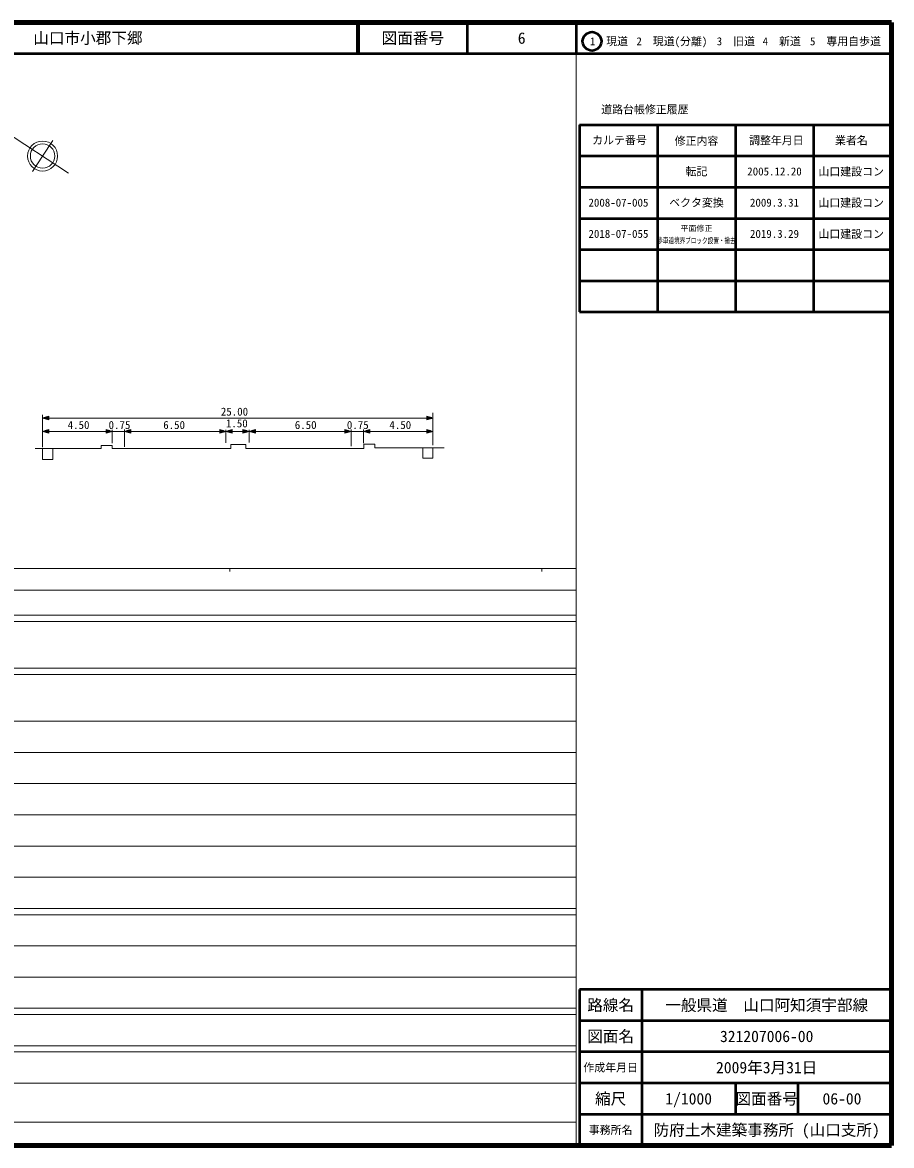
# Model space of a CAD drawing. Units: millimetres, scale not verified. Extents: x 40000 to 680000, y 20000 to 380000.
# Drawn here: x 401550 to 680000, y 20000 to 380000 of the extents above; entities that cross this region are included whole.
import ezdxf
from ezdxf.enums import TextEntityAlignment as Align

# ---------------------------------------------------------------- set-up
doc = ezdxf.new("R2010")
doc.units = ezdxf.units.MM
doc.header["$LTSCALE"] = 1000
for name, color, linetype, lineweight in [('M-BGD', 7, 'Continuous', 13), ('M-BMK-SRVR', 3, 'Continuous', 13), ('M-TTL', 2, 'Continuous', 140), ('M-TTL-BAND', 7, 'Continuous', 13), ('M-TTL-FRAM', 2, 'Continuous', 50), ('M-TTL-LINE', 7, 'Continuous', 50)]:
    doc.layers.add(name, color=color, linetype=linetype, lineweight=lineweight)
doc.layers.add('M-TTL-TXT', color=7, linetype='Continuous')
doc.styles.add('ＭＳ ゴシック', font='')
doc.styles.get('ＭＳ ゴシック').set_extended_font_data('MS Gothic')

msp = doc.modelspace()

# ---------------------------------------------------------------- linework, layer by layer
at = {"layer": 'M-BGD'}
for p, q in [((407989, 243864), (407989, 254226)), ((407989, 253200), (409989, 253800)), ((407989, 253200), (409989, 252600)), ((407989, 253200), (409989, 253200)), ((409989, 253320), (408389, 253320)), ((409989, 253080), (408389, 253080)), ((408789, 253440), (409989, 253440)), ((408789, 252960), (409989, 252960)), ((409989, 253560), (409189, 253560)), ((409989, 252840), (409189, 252840)), ((409589, 253680), (409989, 253680)), ((409589, 252720), (409989, 252720)), ((409989, 252600), (409989, 253800)), ((409989, 253200), (531083, 253200)), ((533083, 253200), (531083, 253800)), ((531083, 253800), (531083, 252600)), ((531483, 253680), (531083, 253680)), ((531083, 253560), (531883, 253560)), ((532283, 253440), (531083, 253440)), ((531083, 253320), (532683, 253320)), ((533083, 253200), (531083, 252600)), ((533083, 253200), (531083, 253200)), ((531083, 253080), (532683, 253080)), ((532283, 252960), (531083, 252960)), ((531083, 252840), (531883, 252840)), ((531483, 252720), (531083, 252720)), ((533083, 244510), (533083, 254850)), ((407989, 248923), (409989, 249523)), ((407989, 248923), (409989, 248323)), ((407989, 248923), (409989, 248923)), ((409989, 249043), (408389, 249043)), ((409989, 248803), (408389, 248803)), ((408789, 249163), (409989, 249163)), ((408789, 248683), (409989, 248683)), ((409989, 249283), (409189, 249283)), ((409989, 248563), (409189, 248563)), ((409589, 249403), (409989, 249403)), ((409589, 248443), (409989, 248443)), ((409989, 248323), (409989, 249523)), ((428336, 248923), (409989, 248923)), ((430336, 248923), (428336, 249523)), ((428336, 249523), (428336, 248323)), ((428736, 249403), (428336, 249403)), ((428336, 249283), (429136, 249283)), ((429536, 249163), (428336, 249163)), ((428336, 249043), (429936, 249043)), ((430336, 248923), (428336, 248323)), ((430336, 248923), (428336, 248923)), ((428336, 248803), (429936, 248803)), ((429536, 248683), (428336, 248683)), ((428336, 248563), (429136, 248563)), ((428736, 248443), (428336, 248443)), ((430336, 245112), (430336, 249469)), ((434234, 248923), (430336, 248923)), ((434234, 248923), (436234, 249523)), ((434234, 249498), (434234, 244009)), ((434234, 248923), (436234, 248323)), ((434234, 248923), (436234, 248923)), ((436234, 249043), (434634, 249043)), ((436234, 248803), (434634, 248803)), ((435034, 249163), (436234, 249163)), ((435034, 248683), (436234, 248683)), ((436234, 249283), (435434, 249283)), ((436234, 248563), (435434, 248563)), ((435834, 249403), (436234, 249403)), ((435834, 248443), (436234, 248443)), ((436234, 248323), (436234, 249523)), ((464738, 248923), (436234, 248923)), ((466738, 248923), (464738, 249523)), ((464738, 249523), (464738, 248323)), ((465138, 249403), (464738, 249403)), ((464738, 249283), (465538, 249283)), ((465938, 249163), (464738, 249163)), ((464738, 249043), (466338, 249043)), ((466738, 248923), (464738, 248323)), ((466738, 248923), (464738, 248923)), ((464738, 248803), (466338, 248803)), ((465938, 248683), (464738, 248683)), ((464738, 248563), (465538, 248563)), ((465138, 248443), (464738, 248443)), ((466738, 248923), (468738, 249523)), ((466738, 249439), (466738, 245240)), ((466738, 248923), (468738, 248323)), ((466738, 248923), (468738, 248923)), ((468738, 249043), (467138, 249043)), ((468738, 248803), (467138, 248803)), ((467538, 249163), (468738, 249163)), ((467538, 248683), (468738, 248683)), ((468738, 249283), (467938, 249283)), ((468738, 248563), (467938, 248563)), ((468338, 249403), (468738, 249403)), ((468338, 248443), (468738, 248443)), ((468738, 248323), (468738, 249523)), ((472205, 248923), (468738, 248923)), ((474205, 248923), (472205, 249523)), ((472205, 249523), (472205, 248323)), ((472605, 249403), (472205, 249403)), ((472205, 249283), (473005, 249283)), ((473405, 249163), (472205, 249163)), ((472205, 249043), (473805, 249043)), ((474205, 248923), (472205, 248323)), ((474205, 248923), (472205, 248923)), ((472205, 248803), (473805, 248803)), ((473405, 248683), (472205, 248683)), ((472205, 248563), (473005, 248563)), ((472605, 248443), (472205, 248443)), ((474205, 248923), (476205, 249523)), ((474205, 249439), (474205, 245326)), ((474205, 248923), (476205, 248323)), ((474205, 248923), (476205, 248923)), ((476205, 249043), (474605, 249043)), ((476205, 248803), (474605, 248803)), ((475005, 249163), (476205, 249163)), ((475005, 248683), (476205, 248683)), ((476205, 249283), (475405, 249283)), ((476205, 248563), (475405, 248563)), ((475805, 249403), (476205, 249403)), ((475805, 248443), (476205, 248443)), ((476205, 248323), (476205, 249523)), ((504820, 248923), (476205, 248923)), ((506820, 248923), (504820, 249523)), ((504820, 249523), (504820, 248323)), ((505220, 249403), (504820, 249403)), ((504820, 249283), (505620, 249283)), ((506020, 249163), (504820, 249163)), ((504820, 249043), (506420, 249043)), ((506820, 248923), (504820, 248323)), ((506820, 248923), (504820, 248923)), ((504820, 248803), (506420, 248803)), ((506020, 248683), (504820, 248683)), ((504820, 248563), (505620, 248563)), ((505220, 248443), (504820, 248443)), ((506820, 249492), (506820, 244189)), ((510861, 248923), (506820, 248923)), ((510861, 248923), (512861, 249523)), ((510861, 245192), (510861, 249520)), ((510861, 248923), (512861, 248323)), ((510861, 248923), (512861, 248923)), ((512861, 249043), (511261, 249043)), ((512861, 248803), (511261, 248803)), ((511661, 249163), (512861, 249163)), ((511661, 248683), (512861, 248683)), ((512861, 249283), (512061, 249283)), ((512861, 248563), (512061, 248563)), ((512461, 249403), (512861, 249403)), ((512461, 248443), (512861, 248443)), ((512861, 248323), (512861, 249523)), ((531083, 248923), (512861, 248923)), ((533083, 248923), (531083, 249523)), ((531083, 249523), (531083, 248323)), ((531483, 249403), (531083, 249403)), ((531083, 249283), (531883, 249283)), ((532283, 249163), (531083, 249163)), ((531083, 249043), (532683, 249043)), ((533083, 248923), (531083, 248323)), ((533083, 248923), (531083, 248923)), ((531083, 248803), (532683, 248803)), ((532283, 248683), (531083, 248683)), ((531083, 248563), (531883, 248563)), ((531483, 248443), (531083, 248443)), ((510879, 243435), (510879, 244868)), ((510879, 244868), (514434, 244868)), ((514434, 244868), (514434, 243613)), ((405582, 243422), (426721, 243422)), ((407993, 243422), (407993, 239905)), ((411246, 239905), (411246, 243422)), ((426721, 243422), (426721, 244416)), ((426721, 244416), (430332, 244416)), ((430332, 244416), (430332, 243403)), ((430332, 243403), (468278, 243403)), ((468278, 243403), (468278, 244747)), ((468278, 244747), (473151, 244747)), ((473151, 244747), (473151, 243435)), ((473151, 243435), (510879, 243435)), ((514434, 243613), (536716, 243613)), ((529831, 243613), (529831, 240354)), ((533079, 240354), (533079, 243613)), ((407993, 239905), (411246, 239905)), ((529831, 240354), (533079, 240354))]:
    msp.add_line(p, q, dxfattribs=at)
at = {"layer": 'M-BMK-SRVR'}
for p, q in [((416313, 331745), (395523, 345338)), ((407989, 337188), (411251, 342176)), ((407989, 337188), (404729, 332201))]:
    msp.add_line(p, q, dxfattribs=at)
for radius in [4804, 3908]:
    msp.add_circle((407989, 337188), radius, dxfattribs=at)
at = {"layer": 'M-TTL'}
for p, q in [((680000, 380000), (40000, 380000)), ((680000, 20000), (680000, 380000)), ((40000, 20000), (680000, 20000))]:
    msp.add_line(p, q, dxfattribs=at)
at = {"layer": 'M-TTL-BAND'}
for p, q in [((579000, 20000), (579000, 370000)), ((40000, 205000), (579000, 205000)), ((468000, 205000), (468000, 204000)), ((568000, 205000), (568000, 204000)), ((68000, 198000), (579000, 198000)), ((40000, 190000), (579000, 190000)), ((40000, 188000), (579000, 188000)), ((40000, 173000), (579000, 173000)), ((40000, 171000), (579000, 171000)), ((40000, 156000), (579000, 156000)), ((46000, 146000), (579000, 146000)), ((52000, 136000), (579000, 136000)), ((46000, 126000), (579000, 126000)), ((52000, 116000), (579000, 116000)), ((46000, 106000), (579000, 106000)), ((40000, 96000), (579000, 96000)), ((40000, 94000), (579000, 94000)), ((49000, 84000), (579000, 84000)), ((40000, 74000), (579000, 74000)), ((40000, 64000), (579000, 64000)), ((40000, 62000), (579000, 62000)), ((40000, 52000), (579000, 52000)), ((40000, 50000), (579000, 50000)), ((40000, 40000), (579000, 40000)), ((68000, 27500), (579000, 27500))]:
    msp.add_line(p, q, dxfattribs=at)
at = {"layer": 'M-TTL-FRAM'}
for p, q in [((580000, 347197), (580000, 287197)), ((580000, 347197), (680000, 347197)), ((580000, 287197), (680000, 287197)), ((680000, 70000), (580000, 70000)), ((580000, 70000), (580000, 20000))]:
    msp.add_line(p, q, dxfattribs=at)
at = {"layer": 'M-TTL-LINE'}
for p, q in [((508747, 380000), (508747, 370000)), ((509247, 380000), (509247, 370000)), ((543997, 380000), (543997, 370000)), ((579000, 380000), (579000, 370000)), ((40000, 370000), (680000, 370000)), ((605000, 347197), (605000, 287197)), ((630000, 347197), (630000, 287197)), ((655000, 347197), (655000, 287197)), ((580000, 337197), (680000, 337197)), ((580000, 327197), (680000, 327197)), ((580000, 317197), (680000, 317197)), ((580000, 307197), (680000, 307197)), ((580000, 297197), (680000, 297197)), ((600000, 70000), (600000, 20000)), ((680000, 60000), (580000, 60000)), ((680000, 50000), (580000, 50000)), ((680000, 40000), (580000, 40000)), ((630000, 40000), (630000, 30000)), ((650000, 40000), (650000, 30000)), ((680000, 30000), (580000, 30000))]:
    msp.add_line(p, q, dxfattribs=at)
msp.add_circle((584031, 373958), 3000, dxfattribs=at)

# ---------------------------------------------------------------- texts
at = {"layer": 'M-BGD', "style": 'ＭＳ ゴシック'}
for s, p in [('25.00', (465112, 253200)), ('4.50', (416027, 248923)), ('0.75', (429145, 248923)), ('6.50', (446651, 248923)), ('1.50', (466738, 249439)), ('6.50', (488806, 248923)), ('0.75', (505490, 248923)), ('4.50', (519106, 248923))]:
    msp.add_text(s, height=2566, dxfattribs=at).set_placement(p, align=Align.BOTTOM_LEFT)
at = {"layer": 'M-TTL-TXT', "style": 'ＭＳ ゴシック'}
msp.add_text('山口市小郡下郷', height=3666, dxfattribs=at).set_placement((405024, 375000), align=Align.MIDDLE_LEFT)
for s, height, p in [('図面番号', 3666, (526622, 375000)), ('6', 3666, (561497, 375000)), ('1\u3000現道', 2566, (589448, 373958)), ('2\u3000現道(分離)', 2566, (609619, 373958)), ('3\u3000旧道', 2566, (630121, 373958)), ('4\u3000新道', 2566, (644824, 373958)), ('5\u3000専用自歩道', 2566, (665228, 373958)), ('道路台帳修正履歴', 2566, (600968, 352113)), ('カルテ番号', 2566, (592839, 342277)), ('修正内容', 2566, (617509, 342023)), ('調整年月日', 2566, (643089, 342197)), ('業者名', 2566, (667134, 342197)), ('転記', 2566, (617500, 332245)), ('2005.12.20', 2566, (642500, 332245)), ('山口建設コン', 2566, (667077, 332189)), ('2008-07-005', 2566, (592500, 322245)), ('ベクタ変換', 2566, (617500, 322245)), ('2009.3.31', 2566, (642500, 322245)), ('山口建設コン', 2566, (667077, 322189)), ('2018-07-055', 2566, (592500, 312245)), ('平面修正', 1833, (617500, 314020)), ('2019.3.29', 2566, (642500, 312245)), ('山口建設コン', 2566, (667077, 312189)), ('路線名', 3666, (590000, 65000)), ('路線名', 3666, (590000, 65000)), ('一般県道\u3000山口阿知須宇部線', 3666, (640000, 65000)), ('図面名', 3666, (590000, 55000)), ('図面名', 3666, (590000, 55000)), ('321207006-00', 3666, (640000, 55000)), ('2009年3月31日', 3666, (640000, 45000)), ('作成年月日', 2566, (590000, 45000)), ('作成年月日', 2566, (590000, 45000)), ('縮尺', 3666, (590000, 35000)), ('縮尺', 3666, (590000, 35000)), ('1/1000', 3666, (615000, 35000)), ('図面番号', 3666, (640000, 35000)), ('図面番号', 3666, (640000, 35000)), ('06-00', 3666, (664125, 35000)), ('事務所名', 2566, (590000, 25000)), ('事務所名', 2566, (590000, 25000)), ('防府土木建築事務所 (山口支所)', 3666, (640000, 25000))]:
    msp.add_text(s, height=height, dxfattribs=at).set_placement(p, align=Align.MIDDLE_CENTER)
at = {"layer": 'M-TTL-TXT', "style": 'ＭＳ ゴシック', "width": 0.7}
msp.add_text('歩車道境界ブロック設置・撤去', height=1833, dxfattribs=at).set_placement((617500, 310083), align=Align.MIDDLE_CENTER)

doc.saveas('drawing.dxf')
